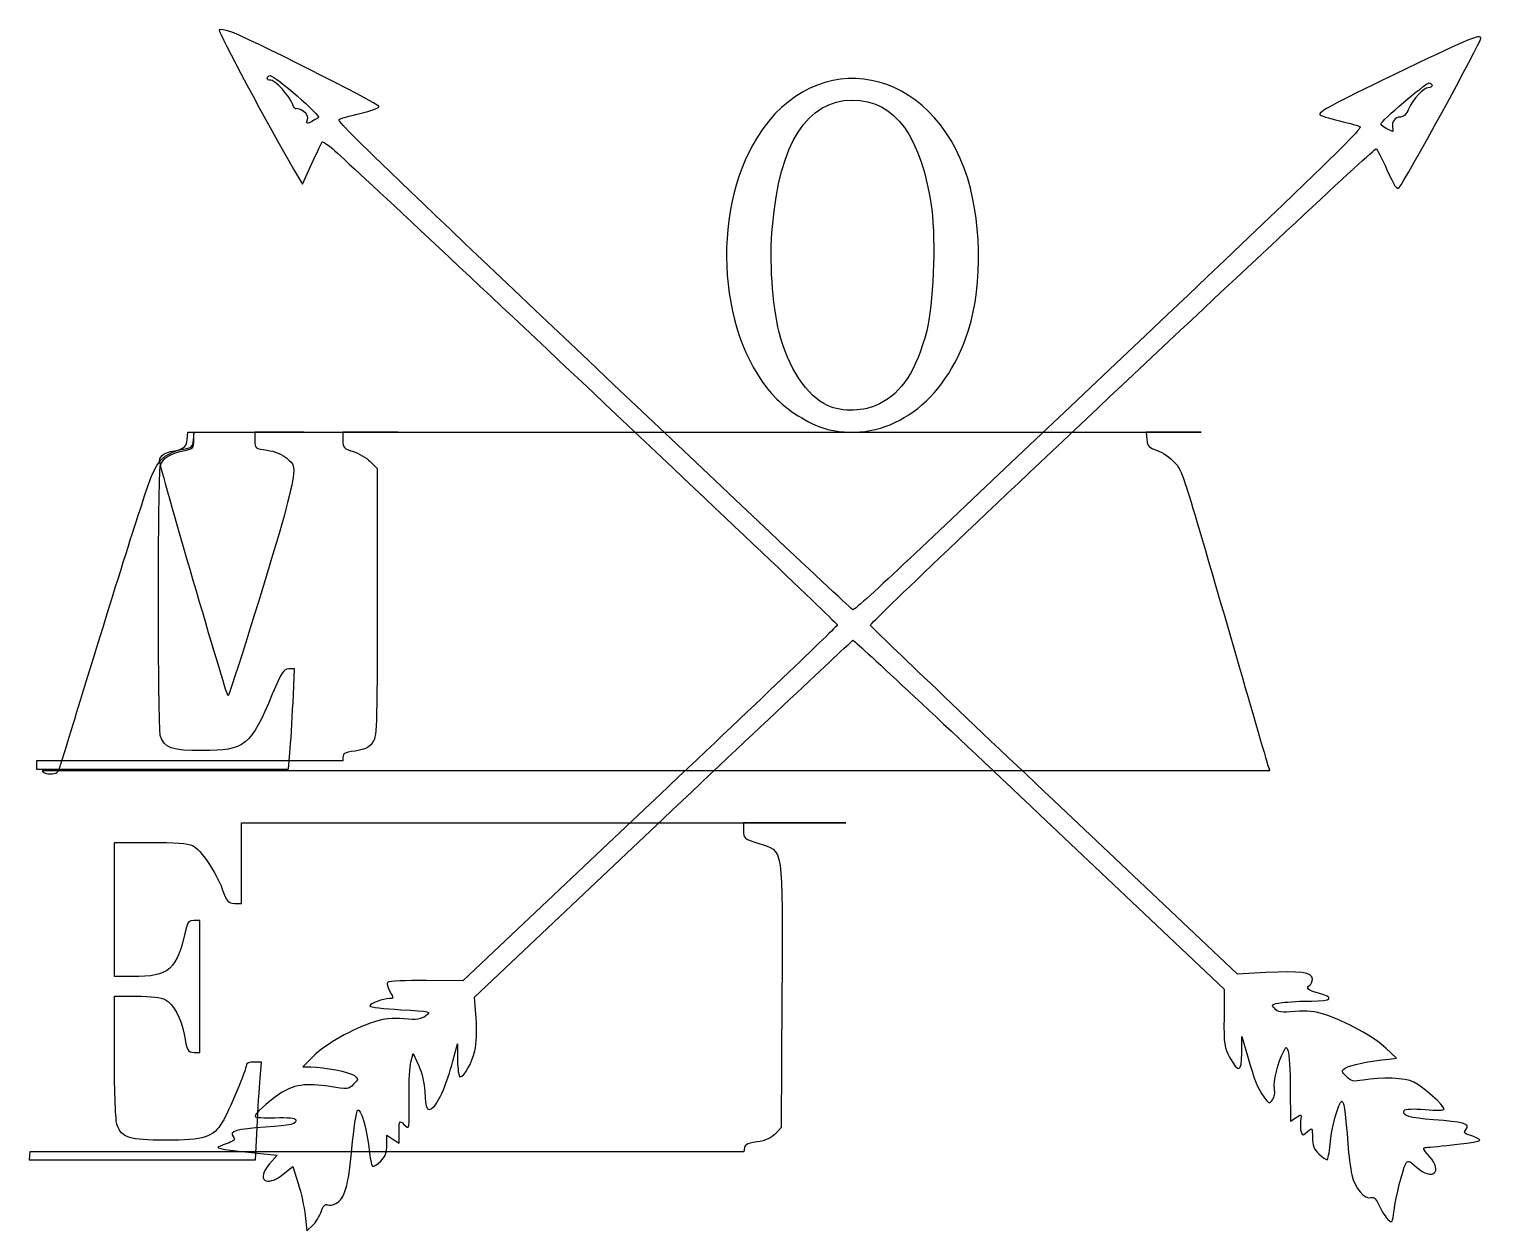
# Model space of a CAD drawing. Header units: centimetres. Extents: x -11.4 to 8.7, y -8.8 to 7.7.
import ezdxf

# ---------------------------------------------------------------- set-up
doc = ezdxf.new("R2010")
doc.units = ezdxf.units.CM
doc.header["$MEASUREMENT"] = 0
doc.layers.add('Layer 1', color=7, linetype='Continuous')

msp = doc.modelspace()

# ---------------------------------------------------------------- linework, layer by layer
at = {"layer": 'Layer 1'}
for points, knots in [([(-7.55441, -8.59472), (-7.56737, -8.47807), (-7.61083, -8.2791), (-7.65099, -8.15255), (-7.65099, -8.15255), (-7.65099, -8.15255), (-7.724, -7.92249), (-7.724, -7.92249), (-7.724, -7.92249), (-7.724, -7.92249), (-7.85657, -8.02797), (-7.85657, -8.02797), (-7.85657, -8.02797), (-8.09108, -8.21456), (-8.23643, -8.10332), (-8.04419, -7.88438), (-8.04419, -7.88438), (-8.04419, -7.88438), (-7.94046, -7.76624), (-7.94046, -7.76624), (-7.94046, -7.76624), (-7.94046, -7.76624), (-8.16843, -7.74276), (-8.16843, -7.74276), (-8.16843, -7.74276), (-8.66145, -7.69197), (-8.79779, -7.6701), (-8.7494, -7.64957), (-8.7494, -7.64957), (-8.72166, -7.63781), (-8.65572, -7.61235), (-8.60286, -7.59301), (-8.60286, -7.59301), (-8.52341, -7.56393), (-8.51384, -7.54929), (-8.54768, -7.50852), (-8.54768, -7.50852), (-8.60693, -7.43713), (-8.49785, -7.40516), (-8.10342, -7.37829), (-8.10342, -7.37829), (-7.74475, -7.35386), (-7.664, -7.33445), (-7.68406, -7.27745), (-7.68406, -7.27745), (-7.69283, -7.25251), (-7.79098, -7.24263), (-7.97124, -7.24854), (-7.97124, -7.24854), (-8.12186, -7.25348), (-8.24511, -7.24496), (-8.24511, -7.22962), (-8.24511, -7.22962), (-8.24511, -7.19239), (-8.09392, -7.05358), (-7.91454, -6.92612), (-7.91454, -6.92612), (-7.72978, -6.79483), (-7.5351, -6.76538), (-7.21448, -6.82023), (-7.21448, -6.82023), (-6.97098, -6.86188), (-6.9606, -6.86088), (-6.88962, -6.78893), (-6.88962, -6.78893), (-6.81942, -6.71777), (-6.8189, -6.71266), (-6.87737, -6.66917), (-6.87737, -6.66917), (-6.94386, -6.61971), (-7.29163, -6.55038), (-7.47321, -6.55038), (-7.47321, -6.55038), (-7.47321, -6.55038), (-7.58672, -6.55036), (-7.58672, -6.55036), (-7.58672, -6.55036), (-7.58672, -6.55036), (-7.43845, -6.39929), (-7.43845, -6.39929), (-7.43845, -6.39929), (-7.28131, -6.23918), (-6.9027, -6.02617), (-6.60094, -5.92815), (-6.60094, -5.92815), (-6.46819, -5.88502), (-6.35922, -5.87414), (-6.19663, -5.88777), (-6.19663, -5.88777), (-6.01496, -5.903), (-5.95934, -5.89534), (-5.89408, -5.84612), (-5.89408, -5.84612), (-5.8154, -5.78677), (-5.82088, -5.78542), (-6.23957, -5.76127), (-6.23957, -5.76127), (-6.47356, -5.74777), (-6.66499, -5.72461), (-6.66499, -5.70979), (-6.66499, -5.70979), (-6.66499, -5.67781), (-6.47904, -5.60903), (-6.39257, -5.60903), (-6.39257, -5.60903), (-6.33502, -5.60903), (-6.33481, -5.60398), (-6.38855, -5.51034), (-6.38855, -5.51034), (-6.4197, -5.45606), (-6.43271, -5.39933), (-6.41747, -5.38427), (-6.41747, -5.38427), (-6.40222, -5.36921), (-6.16314, -5.3584), (-5.88619, -5.36026), (-5.88619, -5.36026), (-5.88619, -5.36026), (-5.38263, -5.36363), (-5.38263, -5.36363), (-5.38263, -5.36363), (-5.38263, -5.36363), (-2.80477, -2.92706), (-2.80477, -2.92706), (-2.80477, -2.92706), (-1.38695, -1.58695), (-0.22691, -0.479), (-0.22691, -0.46498), (-0.22691, -0.46498), (-0.22691, -0.42856), (-6.86345, 5.83025), (-7.19604, 6.10753), (-7.19604, 6.10753), (-7.25692, 6.15827), (-7.31222, 6.19413), (-7.31893, 6.1872), (-7.31893, 6.1872), (-7.32564, 6.18028), (-7.39018, 6.04607), (-7.46233, 5.88896), (-7.46233, 5.88896), (-7.46233, 5.88896), (-7.59353, 5.60332), (-7.59353, 5.60332), (-7.59353, 5.60332), (-7.59353, 5.60332), (-7.71603, 5.81234), (-7.71603, 5.81234), (-7.71603, 5.81234), (-8.04065, 6.36622), (-8.75672, 7.70826), (-8.73775, 7.72724), (-8.73775, 7.72724), (-8.72596, 7.73903), (-8.65948, 7.73047), (-8.59003, 7.70822), (-8.59003, 7.70822), (-8.39574, 7.64598), (-6.54991, 6.71733), (-6.53872, 6.67619), (-6.53872, 6.67619), (-6.53315, 6.65574), (-6.64746, 6.61278), (-6.80033, 6.57786), (-6.80033, 6.57786), (-6.94966, 6.54376), (-7.07817, 6.5056), (-7.08592, 6.49307), (-7.08592, 6.49307), (-7.11163, 6.45147), (-6.40541, 5.77481), (-1.15714, 0.8122), (-1.15714, 0.8122), (-0.54114, 0.22975), (-0.02599, -0.2509), (-0.01239, -0.2559), (-0.01239, -0.2559), (0.00122, -0.26089), (0.35184, 0.05599), (0.76676, 0.44832), (0.76676, 0.44832), (6.16056, 5.54816), (6.99532, 6.34826), (6.96806, 6.39218), (6.96806, 6.39218), (6.96036, 6.40464), (6.83228, 6.44265), (6.68345, 6.47665), (6.68345, 6.47665), (6.53462, 6.51064), (6.41286, 6.55047), (6.41286, 6.56516), (6.41286, 6.56516), (6.41286, 6.61008), (6.66068, 6.7408), (7.61253, 7.19796), (7.61253, 7.19796), (8.45631, 7.6032), (8.63173, 7.6749), (8.63173, 7.61447), (8.63173, 7.61447), (8.63173, 7.5583), (7.58094, 5.63732), (7.5077, 5.55961), (7.5077, 5.55961), (7.47512, 5.52504), (7.44101, 5.57431), (7.33895, 5.80335), (7.33895, 5.80335), (7.2686, 5.96124), (7.2013, 6.09042), (7.18939, 6.09042), (7.18939, 6.09042), (7.1338, 6.09042), (0.22688, -0.41357), (0.22688, -0.46569), (0.22688, -0.46569), (0.22688, -0.48163), (1.36409, -1.56948), (2.75399, -2.88314), (2.75399, -2.88314), (2.75399, -2.88314), (5.2811, -5.27161), (5.2811, -5.27161), (5.2811, -5.27161), (5.2811, -5.27161), (5.67297, -5.25054), (5.67297, -5.25054), (5.67297, -5.25054), (6.14364, -5.22523), (6.31199, -5.24869), (6.31199, -5.33956), (6.31199, -5.33956), (6.31199, -5.37461), (6.29686, -5.41264), (6.27837, -5.42407), (6.27837, -5.42407), (6.21362, -5.46409), (6.246, -5.49451), (6.39604, -5.53464), (6.39604, -5.53464), (6.62339, -5.59545), (6.58139, -5.6426), (6.29987, -5.6426), (6.29987, -5.6426), (6.16377, -5.6426), (5.98179, -5.65228), (5.89548, -5.66411), (5.89548, -5.66411), (5.74712, -5.68444), (5.74153, -5.68892), (5.79313, -5.74594), (5.79313, -5.74594), (5.83909, -5.79672), (5.88356, -5.80325), (6.07462, -5.78723), (6.07462, -5.78723), (6.24179, -5.77322), (6.34936, -5.78375), (6.48327, -5.82725), (6.48327, -5.82725), (6.77069, -5.92063), (7.1659, -6.13814), (7.32547, -6.29075), (7.32547, -6.29075), (7.32547, -6.29075), (7.47187, -6.43078), (7.47187, -6.43078), (7.47187, -6.43078), (7.47187, -6.43078), (7.37101, -6.44086), (7.37101, -6.44086), (7.37101, -6.44086), (7.10338, -6.4676), (6.81634, -6.52606), (6.76371, -6.56456), (6.76371, -6.56456), (6.70892, -6.60462), (6.71, -6.61212), (6.78089, -6.68301), (6.78089, -6.68301), (6.84795, -6.75007), (6.87437, -6.75543), (7.01293, -6.73015), (7.01293, -6.73015), (7.25996, -6.68507), (7.59427, -6.69894), (7.70722, -6.75894), (7.70722, -6.75894), (7.83466, -6.82665), (8.12746, -7.08311), (8.12746, -7.12703), (8.12746, -7.12703), (8.12746, -7.14787), (8.02959, -7.15157), (7.86293, -7.13703), (7.86293, -7.13703), (7.69671, -7.12253), (7.59065, -7.1265), (7.57752, -7.14772), (7.57752, -7.14772), (7.53493, -7.21664), (7.65304, -7.2547), (7.97826, -7.27687), (7.97826, -7.27687), (8.38035, -7.30427), (8.48954, -7.33593), (8.4299, -7.40779), (8.4299, -7.40779), (8.39726, -7.44712), (8.39823, -7.46059), (8.43465, -7.47348), (8.43465, -7.47348), (8.70066, -7.56761), (8.70064, -7.56766), (8.31236, -7.61258), (8.31236, -7.61258), (8.10896, -7.63611), (7.91451, -7.65636), (7.88024, -7.65757), (7.88024, -7.65757), (7.82717, -7.65945), (7.83368, -7.67772), (7.9241, -7.78071), (7.9241, -7.78071), (8.11629, -7.9996), (7.96774, -8.12345), (7.74625, -7.92897), (7.74625, -7.92897), (7.63733, -7.83334), (7.62475, -7.82964), (7.59683, -7.88504), (7.59683, -7.88504), (7.54968, -7.9786), (7.46261, -8.32938), (7.43734, -8.52755), (7.43734, -8.52755), (7.41595, -8.69535), (7.41099, -8.70291), (7.35543, -8.65263), (7.35543, -8.65263), (7.3229, -8.62319), (7.26909, -8.53879), (7.23585, -8.46506), (7.23585, -8.46506), (7.19163, -8.36699), (7.16019, -8.33585), (7.11872, -8.349), (7.11872, -8.349), (7.03084, -8.37689), (6.89397, -8.21483), (6.85466, -8.03634), (6.85466, -8.03634), (6.83551, -7.9494), (6.81111, -7.75723), (6.80042, -7.6093), (6.80042, -7.6093), (6.77129, -7.20602), (6.74551, -7.02097), (6.71843, -7.02097), (6.71843, -7.02097), (6.6762, -7.02097), (6.57275, -7.39893), (6.55509, -7.61771), (6.55509, -7.61771), (6.54577, -7.73328), (6.52729, -7.82783), (6.51403, -7.82783), (6.51403, -7.82783), (6.50077, -7.82783), (6.44989, -7.79073), (6.40097, -7.74539), (6.40097, -7.74539), (6.33196, -7.68143), (6.31201, -7.63126), (6.31201, -7.52165), (6.31201, -7.52165), (6.31201, -7.38298), (6.31077, -7.38147), (6.24547, -7.44057), (6.24547, -7.44057), (6.18455, -7.4957), (6.17714, -7.49611), (6.15767, -7.44537), (6.15767, -7.44537), (6.14597, -7.41489), (6.14282, -7.34626), (6.15065, -7.29287), (6.15065, -7.29287), (6.16451, -7.1984), (6.16281, -7.19716), (6.08717, -7.24672), (6.08717, -7.24672), (6.08717, -7.24672), (6.00944, -7.29765), (6.00944, -7.29765), (6.00944, -7.29765), (6.00944, -7.29765), (6.00708, -6.84833), (6.00708, -6.84833), (6.00708, -6.84833), (6.00578, -6.6012), (5.99303, -6.36909), (5.97874, -6.33252), (5.97874, -6.33252), (5.95286, -6.26628), (5.95263, -6.26628), (5.91835, -6.33252), (5.91835, -6.33252), (5.83822, -6.48734), (5.77005, -6.75786), (5.7892, -6.84507), (5.7892, -6.84507), (5.80152, -6.90116), (5.79141, -6.9632), (5.76379, -7.00096), (5.76379, -7.00096), (5.72018, -7.06061), (5.71438, -7.05872), (5.64599, -6.96267), (5.64599, -6.96267), (5.55428, -6.83387), (5.51297, -6.73153), (5.41848, -6.399), (5.41848, -6.399), (5.41848, -6.399), (5.34206, -6.13005), (5.34206, -6.13005), (5.34206, -6.13005), (5.34206, -6.13005), (5.33955, -6.35978), (5.33955, -6.35978), (5.33955, -6.35978), (5.33663, -6.62786), (5.29709, -6.64138), (5.17221, -6.41699), (5.17221, -6.41699), (5.09879, -6.28506), (5.0918, -6.23565), (5.09559, -5.87512), (5.09559, -5.87512), (5.09559, -5.87512), (5.09976, -5.47843), (5.09976, -5.47843), (5.09976, -5.47843), (5.09976, -5.47843), (2.55518, -3.07228), (2.55518, -3.07228), (2.55518, -3.07228), (1.15567, -1.74891), (0.00018, -0.6701), (-0.01255, -0.67492), (-0.01255, -0.67492), (-0.02529, -0.67975), (-1.20291, -1.78768), (-2.62952, -3.13697), (-2.62952, -3.13697), (-2.62952, -3.13697), (-5.22331, -5.59024), (-5.22331, -5.59024), (-5.22331, -5.59024), (-5.22331, -5.59024), (-5.20169, -5.87694), (-5.20169, -5.87694), (-5.20169, -5.87694), (-5.18862, -6.05033), (-5.19499, -6.2287), (-5.21782, -6.32829), (-5.21782, -6.32829), (-5.25593, -6.49452), (-5.36565, -6.68471), (-5.42344, -6.68471), (-5.42344, -6.68471), (-5.44067, -6.68471), (-5.4556, -6.58259), (-5.45662, -6.45778), (-5.45662, -6.45778), (-5.45662, -6.45778), (-5.45847, -6.23085), (-5.45847, -6.23085), (-5.45847, -6.23085), (-5.45847, -6.23085), (-5.5215, -6.47127), (-5.5215, -6.47127), (-5.5215, -6.47127), (-5.6002, -6.77149), (-5.71128, -7.03282), (-5.79074, -7.10474), (-5.79074, -7.10474), (-5.87205, -7.17833), (-5.89775, -7.13123), (-5.90697, -6.89171), (-5.90697, -6.89171), (-5.91135, -6.77807), (-5.94546, -6.63385), (-5.99172, -6.53341), (-5.99172, -6.53341), (-5.99172, -6.53341), (-6.06914, -6.36531), (-6.06914, -6.36531), (-6.06914, -6.36531), (-6.06914, -6.36531), (-6.09782, -6.48298), (-6.09782, -6.48298), (-6.09782, -6.48298), (-6.11359, -6.5477), (-6.12571, -6.74437), (-6.12475, -6.92002), (-6.12475, -6.92002), (-6.12188, -7.44583), (-6.11612, -7.41111), (-6.19441, -7.34026), (-6.19441, -7.34026), (-6.26076, -7.28022), (-6.26165, -7.28154), (-6.26165, -7.43977), (-6.26165, -7.43977), (-6.26165, -7.43977), (-6.26165, -7.60013), (-6.26165, -7.60013), (-6.26165, -7.60013), (-6.26165, -7.60013), (-6.3457, -7.54506), (-6.3457, -7.54506), (-6.3457, -7.54506), (-6.3457, -7.54506), (-6.42975, -7.48999), (-6.42975, -7.48999), (-6.42975, -7.48999), (-6.42975, -7.48999), (-6.42975, -7.62677), (-6.42975, -7.62677), (-6.42975, -7.62677), (-6.42975, -7.72797), (-6.45169, -7.78549), (-6.51408, -7.84788), (-6.51408, -7.84788), (-6.56046, -7.89426), (-6.61131, -7.92424), (-6.62707, -7.9145), (-6.62707, -7.9145), (-6.64283, -7.90476), (-6.66419, -7.80182), (-6.67453, -7.68576), (-6.67453, -7.68576), (-6.69744, -7.42853), (-6.79335, -7.10206), (-6.83406, -7.14278), (-6.83406, -7.14278), (-6.85023, -7.15895), (-6.88509, -7.40013), (-6.91153, -7.67872), (-6.91153, -7.67872), (-6.96091, -8.19916), (-7.01001, -8.36558), (-7.13368, -8.43175), (-7.13368, -8.43175), (-7.16913, -8.45072), (-7.22041, -8.4577), (-7.24763, -8.44725), (-7.24763, -8.44725), (-7.28189, -8.4341), (-7.30881, -8.46366), (-7.33509, -8.54328), (-7.33509, -8.54328), (-7.35597, -8.60654), (-7.40858, -8.69168), (-7.452, -8.73247), (-7.452, -8.73247), (-7.452, -8.73247), (-7.53094, -8.80663), (-7.53094, -8.80663), (-7.53094, -8.80663), (-7.53094, -8.80663), (-7.55451, -8.59453), (-7.55451, -8.59453), (-7.55451, -8.59453), (-7.55451, -8.59453), (-7.55441, -8.59472), (-7.55441, -8.59472)], [0, 0, 0, 0, 0.00684932, 0.00684932, 0.00684932, 0.00684932, 0.01369863, 0.01369863, 0.01369863, 0.01369863, 0.02054795, 0.02054795, 0.02054795, 0.02054795, 0.02739726, 0.02739726, 0.02739726, 0.02739726, 0.03424658, 0.03424658, 0.03424658, 0.03424658, 0.04109589, 0.04109589, 0.04109589, 0.04109589, 0.04794521, 0.04794521, 0.04794521, 0.04794521, 0.05479452, 0.05479452, 0.05479452, 0.05479452, 0.06164384, 0.06164384, 0.06164384, 0.06164384, 0.06849315, 0.06849315, 0.06849315, 0.06849315, 0.07534247, 0.07534247, 0.07534247, 0.07534247, 0.08219178, 0.08219178, 0.08219178, 0.08219178, 0.0890411, 0.0890411, 0.0890411, 0.0890411, 0.09589041, 0.09589041, 0.09589041, 0.09589041, 0.10273973, 0.10273973, 0.10273973, 0.10273973, 0.10958904, 0.10958904, 0.10958904, 0.10958904, 0.11643836, 0.11643836, 0.11643836, 0.11643836, 0.12328767, 0.12328767, 0.12328767, 0.12328767, 0.13013699, 0.13013699, 0.13013699, 0.13013699, 0.1369863, 0.1369863, 0.1369863, 0.1369863, 0.14383562, 0.14383562, 0.14383562, 0.14383562, 0.15068493, 0.15068493, 0.15068493, 0.15068493, 0.15753425, 0.15753425, 0.15753425, 0.15753425, 0.16438356, 0.16438356, 0.16438356, 0.16438356, 0.17123288, 0.17123288, 0.17123288, 0.17123288, 0.17808219, 0.17808219, 0.17808219, 0.17808219, 0.18493151, 0.18493151, 0.18493151, 0.18493151, 0.19178082, 0.19178082, 0.19178082, 0.19178082, 0.19863014, 0.19863014, 0.19863014, 0.19863014, 0.20547945, 0.20547945, 0.20547945, 0.20547945, 0.21232877, 0.21232877, 0.21232877, 0.21232877, 0.21917808, 0.21917808, 0.21917808, 0.21917808, 0.2260274, 0.2260274, 0.2260274, 0.2260274, 0.23287671, 0.23287671, 0.23287671, 0.23287671, 0.23972603, 0.23972603, 0.23972603, 0.23972603, 0.24657534, 0.24657534, 0.24657534, 0.24657534, 0.25342466, 0.25342466, 0.25342466, 0.25342466, 0.26027397, 0.26027397, 0.26027397, 0.26027397, 0.26712329, 0.26712329, 0.26712329, 0.26712329, 0.2739726, 0.2739726, 0.2739726, 0.2739726, 0.28082192, 0.28082192, 0.28082192, 0.28082192, 0.28767123, 0.28767123, 0.28767123, 0.28767123, 0.29452055, 0.29452055, 0.29452055, 0.29452055, 0.30136986, 0.30136986, 0.30136986, 0.30136986, 0.30821918, 0.30821918, 0.30821918, 0.30821918, 0.31506849, 0.31506849, 0.31506849, 0.31506849, 0.32191781, 0.32191781, 0.32191781, 0.32191781, 0.32876712, 0.32876712, 0.32876712, 0.32876712, 0.33561644, 0.33561644, 0.33561644, 0.33561644, 0.34246575, 0.34246575, 0.34246575, 0.34246575, 0.34931507, 0.34931507, 0.34931507, 0.34931507, 0.35616438, 0.35616438, 0.35616438, 0.35616438, 0.3630137, 0.3630137, 0.3630137, 0.3630137, 0.36986301, 0.36986301, 0.36986301, 0.36986301, 0.37671233, 0.37671233, 0.37671233, 0.37671233, 0.38356164, 0.38356164, 0.38356164, 0.38356164, 0.39041096, 0.39041096, 0.39041096, 0.39041096, 0.39726027, 0.39726027, 0.39726027, 0.39726027, 0.40410959, 0.40410959, 0.40410959, 0.40410959, 0.4109589, 0.4109589, 0.4109589, 0.4109589, 0.41780822, 0.41780822, 0.41780822, 0.41780822, 0.42465753, 0.42465753, 0.42465753, 0.42465753, 0.43150685, 0.43150685, 0.43150685, 0.43150685, 0.43835616, 0.43835616, 0.43835616, 0.43835616, 0.44520548, 0.44520548, 0.44520548, 0.44520548, 0.45205479, 0.45205479, 0.45205479, 0.45205479, 0.45890411, 0.45890411, 0.45890411, 0.45890411, 0.46575342, 0.46575342, 0.46575342, 0.46575342, 0.47260274, 0.47260274, 0.47260274, 0.47260274, 0.47945205, 0.47945205, 0.47945205, 0.47945205, 0.48630137, 0.48630137, 0.48630137, 0.48630137, 0.49315068, 0.49315068, 0.49315068, 0.49315068, 0.5, 0.5, 0.5, 0.5, 0.50684932, 0.50684932, 0.50684932, 0.50684932, 0.51369863, 0.51369863, 0.51369863, 0.51369863, 0.52054795, 0.52054795, 0.52054795, 0.52054795, 0.52739726, 0.52739726, 0.52739726, 0.52739726, 0.53424658, 0.53424658, 0.53424658, 0.53424658, 0.54109589, 0.54109589, 0.54109589, 0.54109589, 0.54794521, 0.54794521, 0.54794521, 0.54794521, 0.55479452, 0.55479452, 0.55479452, 0.55479452, 0.56164384, 0.56164384, 0.56164384, 0.56164384, 0.56849315, 0.56849315, 0.56849315, 0.56849315, 0.57534247, 0.57534247, 0.57534247, 0.57534247, 0.58219178, 0.58219178, 0.58219178, 0.58219178, 0.5890411, 0.5890411, 0.5890411, 0.5890411, 0.59589041, 0.59589041, 0.59589041, 0.59589041, 0.60273973, 0.60273973, 0.60273973, 0.60273973, 0.60958904, 0.60958904, 0.60958904, 0.60958904, 0.61643836, 0.61643836, 0.61643836, 0.61643836, 0.62328767, 0.62328767, 0.62328767, 0.62328767, 0.63013699, 0.63013699, 0.63013699, 0.63013699, 0.6369863, 0.6369863, 0.6369863, 0.6369863, 0.64383562, 0.64383562, 0.64383562, 0.64383562, 0.65068493, 0.65068493, 0.65068493, 0.65068493, 0.65753425, 0.65753425, 0.65753425, 0.65753425, 0.66438356, 0.66438356, 0.66438356, 0.66438356, 0.67123288, 0.67123288, 0.67123288, 0.67123288, 0.67808219, 0.67808219, 0.67808219, 0.67808219, 0.68493151, 0.68493151, 0.68493151, 0.68493151, 0.69178082, 0.69178082, 0.69178082, 0.69178082, 0.69863014, 0.69863014, 0.69863014, 0.69863014, 0.70547945, 0.70547945, 0.70547945, 0.70547945, 0.71232877, 0.71232877, 0.71232877, 0.71232877, 0.71917808, 0.71917808, 0.71917808, 0.71917808, 0.7260274, 0.7260274, 0.7260274, 0.7260274, 0.73287671, 0.73287671, 0.73287671, 0.73287671, 0.73972603, 0.73972603, 0.73972603, 0.73972603, 0.74657534, 0.74657534, 0.74657534, 0.74657534, 0.75342466, 0.75342466, 0.75342466, 0.75342466, 0.76027397, 0.76027397, 0.76027397, 0.76027397, 0.76712329, 0.76712329, 0.76712329, 0.76712329, 0.7739726, 0.7739726, 0.7739726, 0.7739726, 0.78082192, 0.78082192, 0.78082192, 0.78082192, 0.78767123, 0.78767123, 0.78767123, 0.78767123, 0.79452055, 0.79452055, 0.79452055, 0.79452055, 0.80136986, 0.80136986, 0.80136986, 0.80136986, 0.80821918, 0.80821918, 0.80821918, 0.80821918, 0.81506849, 0.81506849, 0.81506849, 0.81506849, 0.82191781, 0.82191781, 0.82191781, 0.82191781, 0.82876712, 0.82876712, 0.82876712, 0.82876712, 0.83561644, 0.83561644, 0.83561644, 0.83561644, 0.84246575, 0.84246575, 0.84246575, 0.84246575, 0.84931507, 0.84931507, 0.84931507, 0.84931507, 0.85616438, 0.85616438, 0.85616438, 0.85616438, 0.8630137, 0.8630137, 0.8630137, 0.8630137, 0.86986301, 0.86986301, 0.86986301, 0.86986301, 0.87671233, 0.87671233, 0.87671233, 0.87671233, 0.88356164, 0.88356164, 0.88356164, 0.88356164, 0.89041096, 0.89041096, 0.89041096, 0.89041096, 0.89726027, 0.89726027, 0.89726027, 0.89726027, 0.90410959, 0.90410959, 0.90410959, 0.90410959, 0.9109589, 0.9109589, 0.9109589, 0.9109589, 0.91780822, 0.91780822, 0.91780822, 0.91780822, 0.92465753, 0.92465753, 0.92465753, 0.92465753, 0.93150685, 0.93150685, 0.93150685, 0.93150685, 0.93835616, 0.93835616, 0.93835616, 0.93835616, 0.94520548, 0.94520548, 0.94520548, 0.94520548, 0.95205479, 0.95205479, 0.95205479, 0.95205479, 0.95890411, 0.95890411, 0.95890411, 0.95890411, 0.96575342, 0.96575342, 0.96575342, 0.96575342, 0.97260274, 0.97260274, 0.97260274, 0.97260274, 0.97945205, 0.97945205, 0.97945205, 0.97945205, 0.98630137, 0.98630137, 0.98630137, 0.98630137, 1, 1, 1, 1]), ([(-0.35721, 2.22806), (-0.56938, 2.27787), (-0.87431, 2.45894), (-1.06098, 2.64597), (-1.06098, 2.64597), (-1.8582, 3.44475), (-1.99038, 5.19184), (-1.33347, 6.24748), (-1.33347, 6.24748), (-0.5244, 7.54756), (1.09207, 7.23223), (1.56663, 5.68175), (1.56663, 5.68175), (1.77666, 4.9955), (1.76466, 4.08578), (1.53753, 3.47595), (1.53753, 3.47595), (1.18701, 2.5348), (0.4379, 2.04146), (-0.35718, 2.22812), (-0.35718, 2.22812), (-0.35718, 2.22812), (-0.35721, 2.22806), (-0.35721, 2.22806)], [0, 0, 0, 0, 0.14285714, 0.14285714, 0.14285714, 0.14285714, 0.28571429, 0.28571429, 0.28571429, 0.28571429, 0.42857143, 0.42857143, 0.42857143, 0.42857143, 0.57142857, 0.57142857, 0.57142857, 0.57142857, 0.71428571, 0.71428571, 0.71428571, 0.71428571, 1, 1, 1, 1]), ([(-7.37344, 6.51933), (-7.3308, 6.54533), (-7.96624, 7.0989), (-8.03871, 7.0989), (-8.03871, 7.0989), (-8.05976, 7.0989), (-8.07699, 7.08311), (-8.07699, 7.06381), (-8.07699, 7.06381), (-8.07699, 7.04451), (-8.05767, 7.03316), (-8.03405, 7.03858), (-8.03405, 7.03858), (-7.98145, 7.05066), (-7.75865, 6.80821), (-7.72602, 6.70338), (-7.72602, 6.70338), (-7.71299, 6.66151), (-7.69076, 6.6344), (-7.67661, 6.64314), (-7.67661, 6.64314), (-7.66246, 6.65188), (-7.61755, 6.63569), (-7.57681, 6.60715), (-7.57681, 6.60715), (-7.52529, 6.57106), (-7.50916, 6.53501), (-7.52384, 6.48876), (-7.52384, 6.48876), (-7.54502, 6.42203), (-7.52692, 6.42571), (-7.37342, 6.5193), (-7.37342, 6.5193), (-7.37342, 6.5193), (-7.37344, 6.51933), (-7.37344, 6.51933)], [0, 0, 0, 0, 0.1, 0.1, 0.1, 0.1, 0.2, 0.2, 0.2, 0.2, 0.3, 0.3, 0.3, 0.3, 0.4, 0.4, 0.4, 0.4, 0.5, 0.5, 0.5, 0.5, 0.6, 0.6, 0.6, 0.6, 0.7, 0.7, 0.7, 0.7, 0.8, 0.8, 0.8, 0.8, 1, 1, 1, 1]), ([(7.41624, 6.38466), (7.40262, 6.46744), (7.44798, 6.52754), (7.52408, 6.52754), (7.52408, 6.52754), (7.56474, 6.52754), (7.60711, 6.56825), (7.63782, 6.6368), (7.63782, 6.6368), (7.70116, 6.77823), (7.84121, 6.93096), (7.90756, 6.93096), (7.90756, 6.93096), (7.93618, 6.93096), (7.9596, 6.94609), (7.9596, 6.96458), (7.9596, 6.96458), (7.9596, 6.98307), (7.94069, 6.99791), (7.91758, 6.99756), (7.91758, 6.99756), (7.87144, 6.99686), (7.25361, 6.47146), (7.25361, 6.43291), (7.25361, 6.43291), (7.25361, 6.41409), (7.33826, 6.36022), (7.41542, 6.32994), (7.41542, 6.32994), (7.4212, 6.32767), (7.42158, 6.35229), (7.41626, 6.38465), (7.41626, 6.38465), (7.41626, 6.38465), (7.41624, 6.38466), (7.41624, 6.38466)], [0, 0, 0, 0, 0.1, 0.1, 0.1, 0.1, 0.2, 0.2, 0.2, 0.2, 0.3, 0.3, 0.3, 0.3, 0.4, 0.4, 0.4, 0.4, 0.5, 0.5, 0.5, 0.5, 0.6, 0.6, 0.6, 0.6, 0.7, 0.7, 0.7, 0.7, 0.8, 0.8, 0.8, 0.8, 1, 1, 1, 1]), ([(0.35354, 2.57956), (0.65966, 2.7321), (0.85858, 3.04049), (1.0027, 3.58588), (1.0027, 3.58588), (1.09213, 3.92436), (1.12904, 4.82106), (1.07135, 5.25381), (1.07135, 5.25381), (0.9383, 6.25195), (0.5665, 6.76429), (-0.02318, 6.76215), (-0.02318, 6.76215), (-0.64646, 6.75989), (-1.02021, 6.1685), (-1.12226, 5.0231), (-1.12226, 5.0231), (-1.16353, 4.55997), (-1.12428, 3.94445), (-1.02954, 3.56906), (-1.02954, 3.56906), (-0.90595, 3.07932), (-0.64682, 2.68662), (-0.36118, 2.55616), (-0.36118, 2.55616), (-0.15774, 2.46323), (0.13962, 2.47297), (0.35354, 2.57957), (0.35354, 2.57957), (0.35354, 2.57957), (0.35354, 2.57956), (0.35354, 2.57956)], [0, 0, 0, 0, 0.11111111, 0.11111111, 0.11111111, 0.11111111, 0.22222222, 0.22222222, 0.22222222, 0.22222222, 0.33333333, 0.33333333, 0.33333333, 0.33333333, 0.44444444, 0.44444444, 0.44444444, 0.44444444, 0.55555556, 0.55555556, 0.55555556, 0.55555556, 0.66666667, 0.66666667, 0.66666667, 0.66666667, 0.77777778, 0.77777778, 0.77777778, 0.77777778, 1, 1, 1, 1]), ([(-7.03477, -2.33548), (-7.03477, -2.22502), (-7.03055, -2.22158), (-6.86838, -2.20007), (-6.86838, -2.20007), (-6.74504, -2.18371), (-6.68415, -2.15532), (-6.63304, -2.09035), (-6.63304, -2.09035), (-6.56543, -2.00439), (-6.56409, -1.96704), (-6.56409, -0.15558), (-6.56409, -0.15558), (-6.56409, -0.15558), (-6.56409, 1.69153), (-6.56409, 1.69153), (-6.56409, 1.69153), (-6.56409, 1.69153), (-6.65933, 1.78677), (-6.65933, 1.78677), (-6.65933, 1.78677), (-6.71171, 1.83915), (-6.81761, 1.9009), (-6.89467, 1.92398), (-6.89467, 1.92398), (-7.02273, 1.96235), (-7.03477, 1.97561), (-7.03477, 2.0783), (-7.03477, 2.0783), (-7.03477, 2.0783), (-7.03477, 2.19064), (-7.03477, 2.19064), (-7.03477, 2.19064), (-7.03477, 2.19064), (-6.27833, 2.19065), (-6.27833, 2.19065), (-6.27833, 2.19065), (-6.27833, 2.19065), (-9.08725, 2.19065), (-9.08725, 2.19065), (-9.08725, 2.19065), (-9.08725, 2.19065), (-9.08725, 2.07672), (-9.08725, 2.07672), (-9.08725, 2.07672), (-9.08725, 1.97188), (-9.09721, 1.96093), (-9.21216, 1.93936), (-9.21216, 1.93936), (-9.40228, 1.90369), (-9.52058, 1.82938), (-9.54903, 1.72777), (-9.54903, 1.72777), (-9.58261, 1.60778), (-9.58256, -1.86607), (-9.549, -1.98619), (-9.549, -1.98619), (-9.50177, -2.15498), (-9.38549, -2.19696), (-8.97104, -2.19483), (-8.97104, -2.19483), (-8.37864, -2.19179), (-8.30704, -2.13411), (-8.00788, -1.4187), (-8.00788, -1.4187), (-7.88007, -1.11311), (-7.8523, -1.07048), (-7.78103, -1.07048), (-7.78103, -1.07048), (-7.78103, -1.07048), (-7.69981, -1.07048), (-7.69981, -1.07048), (-7.69981, -1.07048), (-7.69981, -1.07048), (-7.72214, -1.53273), (-7.72214, -1.53273), (-7.72214, -1.53273), (-7.73442, -1.78698), (-7.75354, -2.09711), (-7.76464, -2.22192), (-7.76464, -2.22192), (-7.76464, -2.22192), (-7.78481, -2.44885), (-7.78481, -2.44885), (-7.78481, -2.44885), (-7.78481, -2.44885), (-9.19247, -2.44885), (-9.19247, -2.44885), (-9.19247, -2.44885), (-9.19247, -2.44885), (-11.25135, -2.44885), (-11.25135, -2.44885), (-11.25135, -2.44885), (-11.25135, -2.44885), (-11.25135, -2.33551), (-11.25135, -2.33551), (-11.25135, -2.33551), (-11.25135, -2.33551), (-7.03477, -2.33548), (-7.03477, -2.33548)], [0, 0, 0, 0, 0.03846154, 0.03846154, 0.03846154, 0.03846154, 0.07692308, 0.07692308, 0.07692308, 0.07692308, 0.11538462, 0.11538462, 0.11538462, 0.11538462, 0.15384615, 0.15384615, 0.15384615, 0.15384615, 0.19230769, 0.19230769, 0.19230769, 0.19230769, 0.23076923, 0.23076923, 0.23076923, 0.23076923, 0.26923077, 0.26923077, 0.26923077, 0.26923077, 0.30769231, 0.30769231, 0.30769231, 0.30769231, 0.34615385, 0.34615385, 0.34615385, 0.34615385, 0.38461538, 0.38461538, 0.38461538, 0.38461538, 0.42307692, 0.42307692, 0.42307692, 0.42307692, 0.46153846, 0.46153846, 0.46153846, 0.46153846, 0.5, 0.5, 0.5, 0.5, 0.53846154, 0.53846154, 0.53846154, 0.53846154, 0.57692308, 0.57692308, 0.57692308, 0.57692308, 0.61538462, 0.61538462, 0.61538462, 0.61538462, 0.65384615, 0.65384615, 0.65384615, 0.65384615, 0.69230769, 0.69230769, 0.69230769, 0.69230769, 0.73076923, 0.73076923, 0.73076923, 0.73076923, 0.76923077, 0.76923077, 0.76923077, 0.76923077, 0.80769231, 0.80769231, 0.80769231, 0.80769231, 0.84615385, 0.84615385, 0.84615385, 0.84615385, 0.88461538, 0.88461538, 0.88461538, 0.88461538, 0.92307692, 0.92307692, 0.92307692, 0.92307692, 1, 1, 1, 1]), ([(5.72344, -2.47412), (5.71521, -2.45101), (5.52843, -1.81181), (5.30836, -1.0537), (5.30836, -1.0537), (4.49045, 1.76411), (4.52855, 1.64346), (4.41589, 1.77231), (4.41589, 1.77231), (4.35858, 1.83784), (4.25117, 1.91186), (4.17721, 1.9368), (4.17721, 1.9368), (4.06349, 1.97514), (4.04111, 1.99823), (4.0322, 2.08635), (4.0322, 2.08635), (4.0322, 2.08635), (4.02167, 2.19056), (4.02167, 2.19056), (4.02167, 2.19056), (4.02167, 2.19056), (4.78237, 2.19056), (4.78237, 2.19056), (4.78237, 2.19056), (4.78237, 2.19056), (-9.08299, 2.19056), (-9.08299, 2.19056), (-9.08299, 2.19056), (-9.08299, 2.19056), (-9.09352, 2.08158), (-9.09352, 2.08158), (-9.09352, 2.08158), (-9.10361, 1.97716), (-9.11168, 1.97151), (-9.28615, 1.94657), (-9.28615, 1.94657), (-9.48424, 1.91826), (-9.55785, 1.87625), (-9.55801, 1.79142), (-9.55801, 1.79142), (-9.55814, 1.71816), (-8.63803, -1.4402), (-8.61652, -1.4402), (-8.61652, -1.4402), (-8.59824, -1.44033), (-8.08087, 0.21321), (-7.8714, 0.94126), (-7.8714, 0.94126), (-7.80043, 1.18792), (-7.73308, 1.46876), (-7.72172, 1.56536), (-7.72172, 1.56536), (-7.70211, 1.7322), (-7.70639, 1.74546), (-7.80726, 1.83034), (-7.80726, 1.83034), (-7.87592, 1.88811), (-7.97233, 1.9275), (-8.0801, 1.94179), (-8.0801, 1.94179), (-8.24258, 1.96334), (-8.24677, 1.96675), (-8.24677, 2.07724), (-8.24677, 2.07724), (-8.24677, 2.07724), (-8.24677, 2.19058), (-8.24677, 2.19058), (-8.24677, 2.19058), (-8.24677, 2.19058), (-7.57224, 2.19058), (-7.57224, 2.19058), (-7.57224, 2.19058), (-7.57224, 2.19058), (-9.16916, 2.19058), (-9.16916, 2.19058), (-9.16916, 2.19058), (-9.16916, 2.19058), (-9.17969, 2.08637), (-9.17969, 2.08637), (-9.17969, 2.08637), (-9.18849, 1.99934), (-9.21138, 1.97492), (-9.31852, 1.93828), (-9.31852, 1.93828), (-9.49341, 1.87847), (-9.57327, 1.80019), (-9.66137, 1.60223), (-9.66137, 1.60223), (-9.7345, 1.43789), (-10.07081, 0.38068), (-10.61853, -1.40661), (-10.61853, -1.40661), (-10.76869, -1.89662), (-10.90706, -2.3467), (-10.926, -2.40679), (-10.926, -2.40679), (-10.95465, -2.49762), (-10.97721, -2.51605), (-11.05977, -2.51605), (-11.05977, -2.51605), (-11.11439, -2.51605), (-11.16581, -2.49714), (-11.17405, -2.47403), (-11.17405, -2.47403), (-11.17405, -2.47403), (5.72344, -2.47412), (5.72344, -2.47412)], [0, 0, 0, 0, 0.03571429, 0.03571429, 0.03571429, 0.03571429, 0.07142857, 0.07142857, 0.07142857, 0.07142857, 0.10714286, 0.10714286, 0.10714286, 0.10714286, 0.14285714, 0.14285714, 0.14285714, 0.14285714, 0.17857143, 0.17857143, 0.17857143, 0.17857143, 0.21428571, 0.21428571, 0.21428571, 0.21428571, 0.25, 0.25, 0.25, 0.25, 0.28571429, 0.28571429, 0.28571429, 0.28571429, 0.32142857, 0.32142857, 0.32142857, 0.32142857, 0.35714286, 0.35714286, 0.35714286, 0.35714286, 0.39285714, 0.39285714, 0.39285714, 0.39285714, 0.42857143, 0.42857143, 0.42857143, 0.42857143, 0.46428571, 0.46428571, 0.46428571, 0.46428571, 0.5, 0.5, 0.5, 0.5, 0.53571429, 0.53571429, 0.53571429, 0.53571429, 0.57142857, 0.57142857, 0.57142857, 0.57142857, 0.60714286, 0.60714286, 0.60714286, 0.60714286, 0.64285714, 0.64285714, 0.64285714, 0.64285714, 0.67857143, 0.67857143, 0.67857143, 0.67857143, 0.71428571, 0.71428571, 0.71428571, 0.71428571, 0.75, 0.75, 0.75, 0.75, 0.78571429, 0.78571429, 0.78571429, 0.78571429, 0.82142857, 0.82142857, 0.82142857, 0.82142857, 0.85714286, 0.85714286, 0.85714286, 0.85714286, 0.89285714, 0.89285714, 0.89285714, 0.89285714, 0.92857143, 0.92857143, 0.92857143, 0.92857143, 1, 1, 1, 1]), ([(-1.51477, -7.71869), (-1.50479, -7.61534), (-1.49511, -7.60812), (-1.33179, -7.58229), (-1.33179, -7.58229), (-1.21491, -7.56381), (-1.13366, -7.5277), (-1.07964, -7.47021), (-1.07964, -7.47021), (-1.07964, -7.47021), (-0.99994, -7.3854), (-0.99994, -7.3854), (-0.99994, -7.3854), (-0.99994, -7.3854), (-0.99098, -5.58105), (-0.99098, -5.58105), (-0.99098, -5.58105), (-0.98046, -3.46362), (-0.96193, -3.58591), (-1.31044, -3.47412), (-1.31044, -3.47412), (-1.51053, -3.40994), (-1.52009, -3.40191), (-1.52056, -3.29762), (-1.52056, -3.29762), (-1.52056, -3.29762), (-1.52105, -3.18836), (-1.52105, -3.18836), (-1.52105, -3.18836), (-1.52105, -3.18836), (-0.10905, -3.18835), (-0.10905, -3.18835), (-0.10905, -3.18835), (-0.10905, -3.18835), (-8.43169, -3.18835), (-8.43169, -3.18835), (-8.43169, -3.18835), (-8.43169, -3.18835), (-8.43169, -3.74308), (-8.43169, -3.74308), (-8.43169, -3.74308), (-8.43169, -3.74308), (-8.43169, -4.29781), (-8.43169, -4.29781), (-8.43169, -4.29781), (-8.43169, -4.29781), (-8.52804, -4.2978), (-8.52804, -4.2978), (-8.52804, -4.2978), (-8.61486, -4.2978), (-8.63143, -4.27849), (-8.69553, -4.10269), (-8.69553, -4.10269), (-8.78181, -3.86605), (-8.99125, -3.55791), (-9.10492, -3.50042), (-9.10492, -3.50042), (-9.16021, -3.47245), (-9.35446, -3.45816), (-9.68401, -3.45783), (-9.68401, -3.45783), (-9.68401, -3.45783), (-10.17989, -3.45734), (-10.17989, -3.45734), (-10.17989, -3.45734), (-10.17989, -3.45734), (-10.17989, -4.38187), (-10.17989, -4.38187), (-10.17989, -4.38187), (-10.17989, -4.38187), (-10.17989, -5.3064), (-10.17989, -5.3064), (-10.17989, -5.3064), (-10.17989, -5.3064), (-9.93615, -5.30619), (-9.93615, -5.30619), (-9.93615, -5.30619), (-9.41696, -5.30579), (-9.3211, -5.2183), (-9.19042, -4.62558), (-9.19042, -4.62558), (-9.17487, -4.55504), (-9.15026, -4.53313), (-9.08663, -4.53313), (-9.08663, -4.53313), (-9.08663, -4.53313), (-9.00324, -4.53312), (-9.00324, -4.53312), (-9.00324, -4.53312), (-9.00324, -4.53312), (-9.00324, -5.44085), (-9.00324, -5.44085), (-9.00324, -5.44085), (-9.00324, -5.44085), (-9.00324, -6.34858), (-9.00324, -6.34858), (-9.00324, -6.34858), (-9.00324, -6.34858), (-9.08502, -6.34858), (-9.08502, -6.34858), (-9.08502, -6.34858), (-9.17117, -6.34858), (-9.18369, -6.32536), (-9.221, -6.09643), (-9.221, -6.09643), (-9.25439, -5.89156), (-9.3685, -5.68027), (-9.47568, -5.62484), (-9.47568, -5.62484), (-9.53931, -5.59195), (-9.67349, -5.57534), (-9.87568, -5.57534), (-9.87568, -5.57534), (-9.87568, -5.57534), (-10.17992, -5.57535), (-10.17992, -5.57535), (-10.17992, -5.57535), (-10.17992, -5.57535), (-10.17992, -6.41082), (-10.17992, -6.41082), (-10.17992, -6.41082), (-10.17992, -6.93557), (-10.16606, -7.28604), (-10.14266, -7.35319), (-10.14266, -7.35319), (-10.08263, -7.52538), (-9.97405, -7.5589), (-9.47628, -7.5589), (-9.47628, -7.5589), (-8.93989, -7.5589), (-8.82265, -7.52162), (-8.69512, -7.3105), (-8.69512, -7.3105), (-8.6037, -7.15915), (-8.3645, -6.5879), (-8.3645, -6.52093), (-8.3645, -6.52093), (-8.3645, -6.50011), (-8.31758, -6.48307), (-8.26023, -6.48307), (-8.26023, -6.48307), (-8.26023, -6.48307), (-8.15596, -6.48307), (-8.15596, -6.48307), (-8.15596, -6.48307), (-8.15596, -6.48307), (-8.17535, -6.71), (-8.17535, -6.71), (-8.17535, -6.71), (-8.18601, -6.83481), (-8.20436, -7.13738), (-8.21613, -7.38239), (-8.21613, -7.38239), (-8.21613, -7.38239), (-8.23753, -7.82784), (-8.23753, -7.82784), (-8.23753, -7.82784), (-8.23753, -7.82784), (-9.74877, -7.82784), (-9.74877, -7.82784), (-9.74877, -7.82784), (-9.74877, -7.82784), (-11.35494, -7.82784), (-11.35494, -7.82784), (-11.35494, -7.82784), (-11.35494, -7.82784), (-11.34441, -7.71871), (-11.34441, -7.71871), (-11.34441, -7.71871), (-11.34441, -7.71871), (-1.51477, -7.71869), (-1.51477, -7.71869)], [0, 0, 0, 0, 0.02272727, 0.02272727, 0.02272727, 0.02272727, 0.04545455, 0.04545455, 0.04545455, 0.04545455, 0.06818182, 0.06818182, 0.06818182, 0.06818182, 0.09090909, 0.09090909, 0.09090909, 0.09090909, 0.11363636, 0.11363636, 0.11363636, 0.11363636, 0.13636364, 0.13636364, 0.13636364, 0.13636364, 0.15909091, 0.15909091, 0.15909091, 0.15909091, 0.18181818, 0.18181818, 0.18181818, 0.18181818, 0.20454545, 0.20454545, 0.20454545, 0.20454545, 0.22727273, 0.22727273, 0.22727273, 0.22727273, 0.25, 0.25, 0.25, 0.25, 0.27272727, 0.27272727, 0.27272727, 0.27272727, 0.29545455, 0.29545455, 0.29545455, 0.29545455, 0.31818182, 0.31818182, 0.31818182, 0.31818182, 0.34090909, 0.34090909, 0.34090909, 0.34090909, 0.36363636, 0.36363636, 0.36363636, 0.36363636, 0.38636364, 0.38636364, 0.38636364, 0.38636364, 0.40909091, 0.40909091, 0.40909091, 0.40909091, 0.43181818, 0.43181818, 0.43181818, 0.43181818, 0.45454545, 0.45454545, 0.45454545, 0.45454545, 0.47727273, 0.47727273, 0.47727273, 0.47727273, 0.5, 0.5, 0.5, 0.5, 0.52272727, 0.52272727, 0.52272727, 0.52272727, 0.54545455, 0.54545455, 0.54545455, 0.54545455, 0.56818182, 0.56818182, 0.56818182, 0.56818182, 0.59090909, 0.59090909, 0.59090909, 0.59090909, 0.61363636, 0.61363636, 0.61363636, 0.61363636, 0.63636364, 0.63636364, 0.63636364, 0.63636364, 0.65909091, 0.65909091, 0.65909091, 0.65909091, 0.68181818, 0.68181818, 0.68181818, 0.68181818, 0.70454545, 0.70454545, 0.70454545, 0.70454545, 0.72727273, 0.72727273, 0.72727273, 0.72727273, 0.75, 0.75, 0.75, 0.75, 0.77272727, 0.77272727, 0.77272727, 0.77272727, 0.79545455, 0.79545455, 0.79545455, 0.79545455, 0.81818182, 0.81818182, 0.81818182, 0.81818182, 0.84090909, 0.84090909, 0.84090909, 0.84090909, 0.86363636, 0.86363636, 0.86363636, 0.86363636, 0.88636364, 0.88636364, 0.88636364, 0.88636364, 0.90909091, 0.90909091, 0.90909091, 0.90909091, 0.93181818, 0.93181818, 0.93181818, 0.93181818, 0.95454545, 0.95454545, 0.95454545, 0.95454545, 1, 1, 1, 1])]:
    msp.add_open_spline(points, degree=3, knots=knots, dxfattribs=at)

doc.saveas('drawing.dxf')
